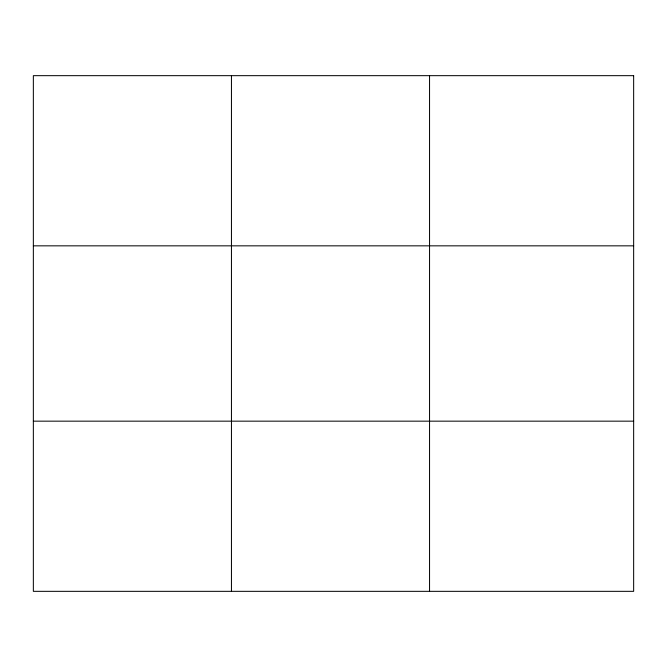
<?xml version="1.0" encoding="UTF-8"?>
<svg xmlns="http://www.w3.org/2000/svg" width="667" height="667" viewBox="0 0 667 667"><rect width="100%" height="100%" fill="white"/><g stroke="black" fill="none" stroke-linecap="round" stroke-linejoin="round"><path stroke-width="1" d="M231.449 75.663L231.449 591.337M429.548 75.663L429.548 591.337M33.35 245.84L633.65 245.84M33.35 421.16L633.65 421.16M633.65 75.663L633.65 591.337L33.35 591.337L33.35 75.663L633.65 75.663"/></g></svg>
